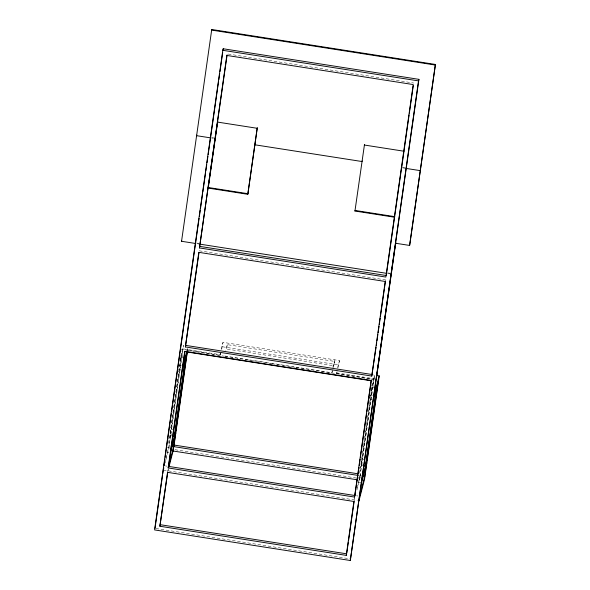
<?xml version="1.0" encoding="UTF-8"?>
<svg xmlns="http://www.w3.org/2000/svg" width="590" height="590" viewBox="0 0 590 590"><rect width="100%" height="100%" fill="white"/><g stroke="black" fill="none" stroke-linecap="round" stroke-linejoin="round"><path stroke-width="0.44" stroke-dasharray="2.95 2.21" d="M184.7 358.056L180.82 357.452L169.714 435.553L172.037 435.922M172.922 429.623L171.366 429.38L182.472 351.279L181.233 355.91L170.127 434.011L171.675 434.255M165.915 457.928L169.02 445.878L170.739 433.775M167.538 472.347L168.209 469.043M187.133 352.001L187.635 348.483M180.503 349.074L220.114 355.261L220.365 353.499M220.52 352.923L220.269 354.679L182.465 348.771M221.707 349.317L223.013 342.362L339.508 360.571L337.974 368.367M227.261 344.641L226.634 349.037L333.807 365.785L334.434 361.382L227.261 344.641L225.402 351.588M224.775 355.991L331.949 372.733L332.45 369.215M334.847 359.841L333.343 367.526M374.414 379.37L336.61 373.463L337.111 369.945M354.841 496.404L354.347 499.929L354.804 498.144M374.2 387.667L371.87 387.305L360.756 465.407L363.086 465.768M295.745 367.364L373.935 379.584L372.283 385.764L361.169 463.865L362.725 464.109M361.788 463.629L359.443 480.135L374.562 375.181L372.74 374.901M374.149 376.73L362.415 459.234L363.964 459.47M165.134 462.958L165.82 460.296M166.048 459.404L168.806 448.732L183.512 345.334L180.761 355.6M167.958 470.798L168.416 469.021M356.965 487.783L360.483 474.19M356.869 490.143L359.856 478.586L173.467 449.462M179.847 359.03L180.533 356.463M179.906 360.874L180.82 357.452M187.067 350.195L187.532 348.469M168.792 438.975L171.779 427.831M168.194 443.282L171.152 432.234M221.198 349.162L223.013 342.362M220.114 355.261L220.572 353.558M332.804 367.467L334.434 361.382M331.949 372.733L332.413 370.999M337.458 368.212L339.508 360.571M336.61 373.463L337.06 371.766M371.604 386.236L374.562 375.181M370.948 390.727L371.87 387.305M359.841 468.829L362.828 457.685M359.244 473.136L362.201 462.088M228.168 54.037L413.642 83.02M211.81 137.463L213.587 137.736M402.638 167.28L405.3 167.693M211.655 138.038L213.433 138.318M402.483 167.855L405.146 168.275M196.595 243.028L199.324 243.456M387.748 272.905L390.477 273.325M197.348 243.751L199.169 244.039M387.593 273.48L390.322 273.908M199.25 250.794L385.639 279.918M222.393 346.765L338.881 364.967M336.765 372.88L374.569 378.795M188.453 350.6L195.732 351.736M196.64 351.883L223.912 356.139M224.827 356.286L247.557 359.834M248.464 359.981L271.194 363.529M272.101 363.676L294.838 367.223M181.233 355.91L182.789 356.154M372.283 385.764L373.831 386.007M179.013 365.144L181.344 365.505M370.063 394.998L372.393 395.359M178.387 369.539L182.273 370.151M370.21 399.519L371.766 399.762M169.02 445.878L170.569 446.121M360.07 475.732L361.618 475.975M167.28 447.64L169.61 448.009M358.329 477.494L362.208 478.106M167.427 452.169L168.983 452.405M358.477 482.015L361.582 482.502M165.473 465.916L167.029 466.159M356.522 495.77L358.078 496.013M163.297 470.075L357.452 500.409M155.915 528.515L349.804 558.811"/><path stroke-width="0.89" d="M195.526 243.471L181.55 241.281L211.744 29.5L435.413 64.45L409.748 244.857L409.593 245.433L395.617 243.25L395.772 242.667L376.214 379.65M222.806 50.305L154.587 529.916L350.298 560.5L418.93 79.348L223.219 48.764L222.806 50.305L418.517 80.889L418.93 79.348M155 528.375L161.358 483.697M161.616 481.875L162.523 475.488M162.781 473.667L163.696 467.28M163.954 465.458L164.861 459.079M165.119 457.25L171.343 413.487M171.602 411.665L172.509 405.278M172.774 403.457L179.648 355.128M179.906 353.307L199.095 218.359M199.361 216.537L200.268 210.151M200.526 208.329L201.433 201.95M201.692 200.121L202.599 193.741M202.857 191.92L205.585 172.767M205.844 170.945L206.751 164.566M207.009 162.737L207.916 156.357M208.174 154.536L218.551 81.59M218.809 79.768L219.723 73.381M219.981 71.56L222.703 52.414M222.961 50.585L223.219 48.764M159.875 526.243L167.538 472.347L353.926 501.471L346.264 555.374L159.875 526.243L167.7 472.597M168.165 467.944L184.751 351.345L371.14 380.469L354.553 497.068L168.165 467.944L174.094 445.059L187.288 352.274M185.378 346.942L198.837 252.343L385.226 281.467L371.766 376.066L185.378 346.942L198.992 252.616M199.457 247.94L226.84 55.438L413.229 84.562L385.845 277.064L199.457 247.94L227.128 54.804M184.906 351.618L168.578 466.402L354.966 495.526L355.416 493.808M208.322 187.517L217.71 121.518L217.555 122.093L257.159 128.281L257.321 127.706L247.933 193.704L247.778 194.287L208.167 188.092L208.322 187.517L247.933 193.704M174.78 434.742L185.894 356.633L187.133 352.001L371.7 380.845M357.621 479.847L173.054 451.003L175.4 434.505M176.027 430.103L187.133 352.001M247.778 194.287L257.159 128.281M354.951 211.028L355.106 210.453L394.71 216.641L394.555 217.223L354.951 211.028L364.495 144.454M346.802 552.926L348.336 542.151M348.594 540.351L354.214 500.822M357.82 475.488L354.553 497.068M358.078 473.667L358.986 467.287M359.244 465.466L360.151 459.086M360.409 457.265L361.316 450.893M361.574 449.064L366.633 413.538M366.892 411.717L371.427 379.835M371.766 376.066L376.059 347.237M376.324 345.416L376.708 342.687M376.966 340.865L377.873 334.501M378.131 332.679L379.038 326.314M379.296 324.493L380.203 318.128M380.462 316.306L384.341 289.019M384.599 287.197L385.506 280.833M401.466 168.622L386.266 275.523L199.877 246.399M401.753 167.14L409.099 114.947M409.364 113.125L413.258 85.757M350.298 560.5L418.517 80.889M365.83 464.588L376.944 386.487L378.183 381.855L367.076 459.957M359.627 496.256L364.723 476.462L366.449 464.36M376.892 375.55L379.223 375.911L364.517 479.316L359 500.652M409.593 245.433L435.413 64.45M163.924 465.672L164.367 463.954M163.297 470.075L163.755 468.298M168.873 467.243L173.467 449.462L173.054 451.003M211.744 29.5L211.589 30.083L435.258 65.033M196.721 135.103L196.566 135.678L210.77 137.898M181.55 241.281L181.705 240.705M215.21 138.591L215.365 138.016M180.503 349.074L180.665 348.491M182.9 365.748L186.831 351.057M182.273 370.151L185.481 358.182L174.367 436.283L172.818 436.04M171.166 448.252L176.44 428.561M170.54 452.648L175.813 432.964M254.969 144.203L254.814 144.786L361.987 161.527L362.142 160.952M391.236 274.048L391.391 273.472M420.39 170.053L420.235 170.628L406.031 168.416M369.288 394.872L369.746 393.147M368.662 399.275L369.119 397.564M373.942 395.602L379.223 375.911M373.322 400.005L376.523 388.036L365.417 466.137L363.868 465.894M362.208 478.106L367.489 458.415M361.582 482.502L366.862 462.818M346.264 555.374L346.677 553.826L160.288 524.702M364.332 145.029L403.944 151.217M200.076 244.179L386.686 273.34M185.791 345.401L372.179 374.525M174.094 445.059L358.661 473.903M172.125 446.365L358.248 475.444M363.175 476.219L364.723 476.462"/></g></svg>
